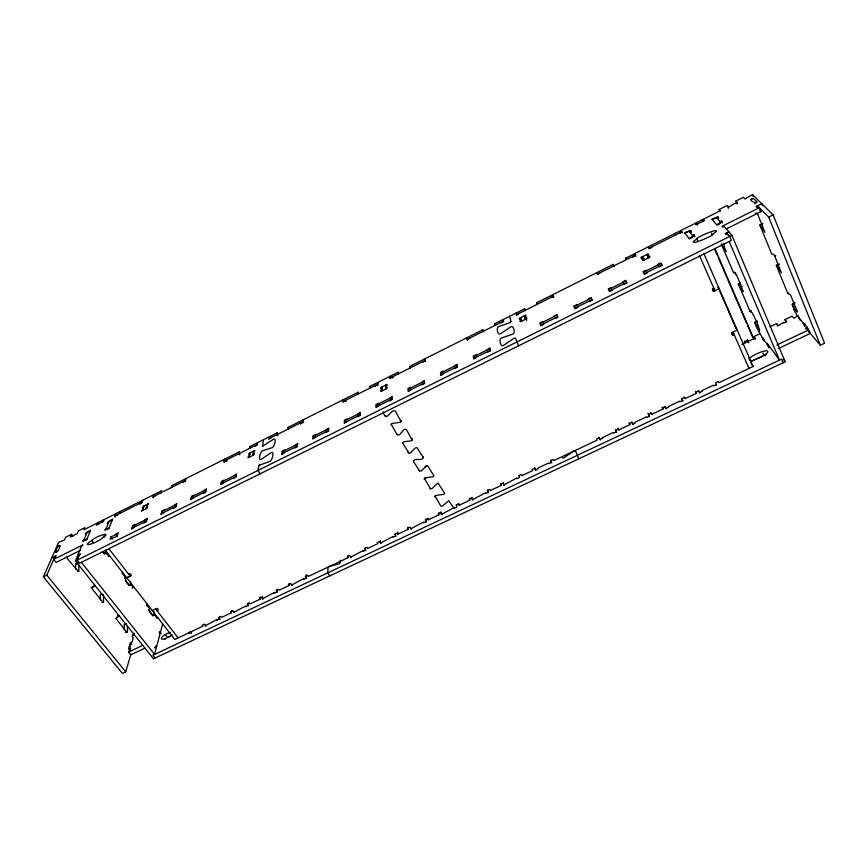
<?xml version="1.0" encoding="UTF-8"?>
<svg xmlns="http://www.w3.org/2000/svg" width="868" height="868" viewBox="0 0 868 868"><rect width="100%" height="100%" fill="white"/><g stroke="black" fill="none" stroke-linecap="round" stroke-linejoin="round"><path stroke-width="1.3" d="M369.518 388.3L369.529 386.553L398.065 372.253A1.411 1.291 -1.9 0 1 398.206 372.6M369.757 388.593L369.768 387.28M263.46 439.718L262.603 446.174L273.648 439.132C276.794 437.505 274.657 446.673 272.259 447.638L262.548 450.752C260.085 451.751 257.937 461.168 260.986 459.498L271.445 452.521C274.483 450.731 272.443 460.485 269.991 461.396L259.011 465.324L257.894 470.467L260.15 473.787M365.319 547.838L365.287 550.279L362.889 551.419L362.9 550.681L350.325 557.343M77.99 571.491L78.804 571.09L78.901 565.014M75.603 569.061L75.7 564.2A1.302 0.629 62.8 0 1 75.744 563.95L78.185 562.746M288.35 427.935L288.133 429.476A1.389 1.237 8.1 0 1 287.883 429.193L288.143 427.349L358.191 392.238L358.148 393.996A1.4 1.269 2.5 0 1 358.289 394.343M357.659 416.141L357.638 416.781L360.187 415.512L360.263 412.354L357.714 414.242M358.3 393.898L358.343 392.575A1.4 1.269 2.6 0 0 358.191 392.238M306.675 578.533L305.297 576.547L307.641 575.441L308.335 576.428L347.959 557.723L348.046 555.509M329.764 575.896L327.713 572.88L328.039 567.715A1.367 0.629 -34.5 0 1 329.265 566.424L339.258 563.82L340.234 562.768L340.375 560.24M346.885 421.501L344.325 423.389L344.488 420.199L347.005 418.951L346.972 419.58M345.714 401.526L345.399 400.376L345.92 401.211M343.066 399.822L342.936 402.199L345.366 400.973M326.097 431.83L326.042 432.481L328.56 431.222L328.809 428L326.249 429.888M306.263 574.529L305.916 578.294L303.572 579.401L303.637 578.641L291.268 585.206M453.628 507.791L448.734 500.76L442.311 506.142L440.781 506.12L435.128 496.04A1.4 1.215 -5.1 0 1 435.812 495.444L443.472 494.38A1.4 1.215 -5.7 0 0 444.611 493.132L438.199 483.302A1.411 1.226 -5.3 0 0 437.255 483.476L432.004 488.586L430.495 488.868L424.452 478.496A1.411 1.237 -4.4 0 1 425.146 477.899L432.861 476.814L433.978 475.848L427.501 465.552A1.421 1.248 -4.6 0 0 426.535 465.736L421.273 470.923L419.754 471.216L413.635 461.798C412.962 456.959 423.736 461.971 423.063 457.121L416.933 447.595L415.392 447.888L410.108 453.15A1.432 1.269 -3.1 0 1 409.143 453.335L402.481 442.832L403.598 441.834L411.128 440.825A1.432 1.28 -3.3 0 0 412.137 440.098L406.615 429.844C402.817 426.568 400.799 437.711 396.991 434.445L391.273 424.419L392.401 423.4L400.3 422.282A1.454 1.302 -2.3 0 0 401.005 421.642L395.385 411.215C390.698 407.862 386.238 424.506 383.146 411.682M315.442 437.114L312.881 439.013L313.207 435.758L315.702 434.521L315.637 435.161M277.5 592.291L276.111 590.327L278.433 589.231L279.127 590.207L289.022 585.542L289.283 583.274M303.03 422.9L302.975 419.917M300.632 424.105L300.361 422.944M294.892 447.335L294.805 447.996L297.29 446.76L297.702 443.472L295.153 445.349M277.033 589.535L276.708 592.074L274.386 593.17L274.483 592.399L262.223 598.909L262.592 596.349M284.368 452.564L281.796 454.463L282.284 451.132L284.747 449.917L284.65 450.568M248.649 605.897L247.228 603.965L249.528 602.88L250.244 603.846L260.031 599.224L260.367 596.924M249.463 448.441L249.843 446.543L277.142 432.861L276.849 434.727A1.389 1.226 9 0 1 277 435.052M277.055 434.749L277.293 433.197A1.389 1.226 9 0 0 277.142 432.861M248.237 603.141L247.814 605.701L245.514 606.786L245.644 606.016L233.481 612.472M271.391 437.45L268.917 439.262L269.351 436.767M220.103 619.361L218.66 617.452L220.939 616.378L221.655 617.332L231.344 612.765L231.767 610.443M257.579 442.669L257.102 445.175L254.747 446.358L254.867 445.729M252.816 455.429L253.651 451.121M219.734 616.595L219.224 619.199L216.957 620.262L217.108 619.481L205.054 625.882M249.235 457.219L250.093 452.901M249.778 448.398L250.038 447.139M233.546 477.812L233.405 478.496L235.836 477.291L236.563 473.885L233.991 475.762M238.808 453.899L239.156 452.315A1.378 1.204 11.1 0 0 238.993 451.989L171.94 485.592L171.332 487.577M238.993 451.989L238.581 453.888A1.378 1.204 11 0 1 238.743 454.214M188.877 632.805L188.692 633.597L190.949 632.533M223.26 482.933L220.678 484.821L221.492 481.382L223.89 480.178L223.738 480.861M226.602 461.168L226.385 459.997L226.939 460.789M224.28 462.329L224.519 459.237M203.394 492.796L203.221 493.501L205.618 492.308L206.497 488.836L203.937 490.713M154.395 647.799L156.609 646.747L159.983 634.02L159.267 633.097L159.679 631.557L161.123 633.401M160.189 633.249L162.609 624.125M193.217 497.852L190.645 499.74L191.6 496.246L193.976 495.064L193.792 495.758M157.781 608.522L157.13 610.855L158.258 610.312L156.761 608.37L152.247 610.54M186.132 478.485L185.372 481.1L183.083 482.25L183.278 481.588M173.578 507.617L173.372 508.322L175.748 507.151L176.779 503.614L174.208 505.491M73.02 536.283L71.469 534.319L65.642 537.238L64.438 540.026L58.557 542.424L43.4 576.873L122.421 673.394L125.73 671.832L130.981 653.973M144.913 648.136L130.721 654.852L128.518 652.107L130.612 648.179L128.453 649.21M134.139 633.217L133.433 635.571L132.717 634.66L132.262 636.19M163.52 512.619L160.938 514.507L162.034 510.948L164.388 509.776L164.171 510.482M171.745 487.349L172.048 486.362M55.53 552.243C61.899 550.757 59.675 537.683 55.53 552.243L57.19 551.419M71.469 534.319L70.286 537.097L77.219 533.625L78.37 530.858L84.76 527.657L83.914 529.719L161.405 490.876L160.764 492.872A1.378 1.161 14.1 0 1 160.938 493.187M161.09 492.688L161.567 491.19A1.367 1.161 14.1 0 0 161.405 490.876M258.74 465.801L259.858 464.64M128.594 574.117L129.733 573.564L131.296 575.56L126.728 577.795L130.146 576.124L130.808 574.106M153.441 497.798L153.061 497.288L155.546 495.487M144.099 522.265L143.86 522.992L146.204 521.82L147.376 518.239L144.804 520.116M153.061 497.288L153.94 494.619M145.911 508.811L147.43 504.232M142.46 510.525L144.012 505.946M142.667 500.272L141.744 502.952L139.488 504.08L139.726 503.407M134.149 527.212L131.556 529.1L132.804 525.487L135.137 524.326L134.887 525.042M115.737 534.569L118.308 532.692L116.996 536.337L110.008 539.202L110.822 537.01L115.737 534.569L117.321 536.641M119.513 513.53L120.272 511.491M114.988 517.046L114.609 516.547L117.093 514.746L117.668 515.505M114.609 516.547L115.628 513.823L116.203 514.572M107.014 528.992L106.742 529.697L109.01 528.569L112.612 519.031L110.106 520.843M105.885 529.556L108.988 521.397M102.24 522.189L103.042 520.127M97.617 524.5L98.431 522.438M84.847 540.059L84.554 540.775L86.8 539.646L90.684 530.001L88.178 531.813M79.465 554.489L77.187 560.11L79.639 563.191L731.42 240.414L729.728 236.422L726.679 232.874L727.525 234.859M726.104 229.011L760.9 211.694L759.294 207.723L722.046 226.288L722.827 227.199L724.259 226.494L731.919 235.337L785.204 361.761L153.462 658.801L75.462 560.967L81.18 546.873L82.905 544.854L53.697 559.415L56.116 562.41L80.659 550.193M83.719 540.612L87.071 532.366M43.4 576.873L46.818 575.18L55.085 556.236M425.027 467.168L426.535 465.736M800.133 318.968L803.746 323.916L805.113 323.829M115.715 618.634L119.524 615.672M164.822 639.26L165.473 638.729M510.286 322.451L510.97 321.551L509.559 316.375M95.415 585.423L92.192 587.831A1.302 0.629 63.6 0 0 92.681 589.524L102.511 601.795A1.291 0.618 64.1 0 0 103.52 601.991L103.498 594.645M91.107 587.81L93.267 586.193M578.793 458.814L575.56 450.926A1.432 0.684 -27.5 0 0 574.063 450.883L563.896 457.892L562.41 457.837M91.715 540.493C79.01 548.945 97.845 542.522 101.697 538.431C114.413 529.968 95.469 536.446 91.715 540.493L93.31 542.522M696.82 238.895C682.888 248.856 714.874 235.217 712.878 234.154C726.798 224.183 694.725 237.865 696.82 238.895L697.948 241.478M170.269 632.36C159.224 635.81 157.151 644.295 172.114 634.942M750.928 361.131C777.63 351.714 769.363 345.063 748.921 358.267L749.941 360.6M719.897 211.412L719.095 209.503L727.156 205.466L728.697 207.148L734.317 203.709L737.496 202.732L735.912 201.072L743.344 197.34L744.961 198.989L752.48 194.606L773.117 214.895L824.6 343.24L820.358 345.236L808.26 331.066M409.837 367.207L409.913 368.488A1.411 1.302 -3.8 0 1 409.674 368.184L409.566 366.491L482.814 329.775A1.432 1.324 -14.3 0 1 482.944 330.133M495.053 325.424L494.673 323.829L524.522 308.867A1.454 1.345 -20.8 0 1 524.641 309.236M536.869 303.409L537.303 304.69A1.465 1.345 -22.9 0 1 537.075 304.364L536.554 302.834L613.22 264.404L614.001 265.836A1.497 1.367 -32 0 1 614.11 266.216M626.457 259.597L625.644 258.187L720.223 210.772L719.095 209.503M98.16 523.122L96.511 525.053L103.357 521.625L103.889 520.257L102.771 520.811M702.407 220.32L703.785 219.626L704.512 220.494L696.006 224.758L695.301 223.879L696.678 223.195L697.492 225.094M114.858 515.863L141.972 502.279M153.278 496.615L185.568 480.449M224.063 461.158L257.221 444.546M269.026 438.633L302.748 421.75M342.969 401.602L377.623 384.242M389.96 378.057L425.222 360.394M467.277 339.334L503.538 321.171M516.449 314.704L553.339 296.216M597.379 274.158L635.343 255.149M648.863 248.367L681.803 231.875M223.911 461.809L226.244 460.637M300.285 423.562L302.682 422.358M375.508 386.618L375.171 386.054L377.634 384.817L377.623 382.506L378.123 383.341M392.944 377.667L392.434 376.82L389.982 378.632L389.916 376.332M425.06 358.723L425.277 360.958L422.77 362.216L422.716 361.652M467.7 340.451L467.375 339.876L469.827 338.053M552.775 294.708L553.534 296.726L550.724 297.529M632.642 256.494L635.626 255.615L635.918 256.234M682.422 232.949L682.139 232.32L679.058 233.242M58.134 546.298L59.783 545.473L60.38 546.211M751.048 199.477L753.164 198.414C765.109 207.029 744.343 200.334 753.164 198.414M90.402 530.706L85.965 532.919L85.389 534.33L86.507 533.766M112.352 519.715L107.871 521.961L107.339 523.35L108.467 522.786M684.982 233.156L690.505 230.4L691.199 231.3L689.81 231.984M712.227 219.528L717.803 216.74L718.563 217.608L717.163 218.313M641.995 259.25L641.126 257.373L647.951 253.966L648.548 254.91L647.181 255.593M143.556 507.313L142.417 507.878L142.884 506.511L148.58 503.668L146.974 505.599M249.843 454.192L248.649 454.789L248.91 453.497L254.834 450.535L254.595 451.816L253.402 452.412M382.018 388.126L380.77 388.745L380.759 387.573L386.976 384.459L387.009 385.631L385.761 386.26M520.854 318.73L519.541 319.391L519.238 318.328L525.769 315.051L526.095 316.115L524.782 316.766M643.069 257.644L641.712 258.328L641.126 257.373M756.69 201.918L754.552 202.982L754.954 203.969M142.938 509.147L141.321 511.1L147.05 508.236L147.517 506.858L146.367 507.433M249.496 455.917L248.302 456.514L248.042 457.816L254.009 454.832L254.259 453.53L253.065 454.127M382.029 389.71L380.781 390.329L380.792 391.522L387.063 388.397L387.041 387.215L385.783 387.833M521.267 320.162L519.954 320.813L520.268 321.887L526.854 318.599L526.529 317.525L525.216 318.187M643.861 258.924L642.494 259.608L643.08 260.563L649.958 257.134L649.351 256.179L647.973 256.863M84.305 539.191L82.601 541.176L87.093 538.941M106.417 528.145L104.746 530.12L109.281 527.863M692.501 235.467L693.89 234.772L694.606 235.684L689.008 238.483M720.093 221.687L721.503 220.982L722.284 221.872L716.632 224.693M51.744 557.907L56.192 555.683L54.445 557.701M758.285 206.703L756.842 207.43L755.985 206.562L761.724 203.698L762.571 205.803M67.216 558.406L77.751 570.851A1.313 0.64 63 0 0 78.804 571.09M132.554 526.203L147.148 518.956M161.817 511.653L176.573 504.319M191.405 496.941L206.324 489.519M221.329 482.065L236.411 474.557M282.187 451.794L297.626 444.123M313.142 436.409L328.755 428.64M344.455 420.839L360.242 412.984M376.126 405.085L392.097 397.143M408.166 389.157L424.333 381.117M440.586 373.034L456.937 364.896M473.385 356.726L489.932 348.491M540.156 323.514L557.104 315.095M574.139 306.621L591.292 298.093M608.544 289.511L625.893 280.885M643.351 272.205L660.917 263.471M77.74 555.336L80.605 553.914L78.858 555.976M131.806 528.373L146.442 521.104M161.155 513.791L175.954 506.435M190.83 499.046L205.792 491.603M220.841 484.127L235.977 476.608M281.894 453.79L297.377 446.098M312.947 438.362L328.603 430.582M344.357 422.749L360.198 414.882M376.137 406.962L392.162 398.998M408.275 390.991L424.495 382.929M440.803 374.824L457.208 366.676M473.711 358.473L490.311 350.227M540.71 325.185L557.712 316.733M574.811 308.238L592.019 299.688M609.325 291.084L626.739 282.425M644.262 273.724L661.893 264.957M728.849 231.799L725.236 233.59L726.039 234.534L727.492 233.817M75.462 560.967L731.919 235.337M758.274 207.951L757.417 205.846L768.679 217.098L773.117 214.895M795.175 303.019C787.146 302.075 799.287 315.106 797.301 311.406L790.477 294.849L787.753 293.395L776.317 265.38L781.482 272.964L774.744 256.038L773.8 254.324L771.663 253.977L759.836 225.018L762.961 223.477M75.7 564.2L78.131 562.985M761.019 224.682L762.061 224.172M104.095 554.164A4.655 2.137 62.8 0 0 104.54 553.534L106.2 552.721L108.489 555.661A1.324 0.608 63 0 0 109.509 555.921M108.272 556.54L109.097 556.128M721.319 244.103L733.525 272.65L734.534 272.151M94.07 585.802L94.872 585.412M121.911 573.292L122.735 572.891A1.313 0.597 63.7 0 0 123.245 574.583L125.491 577.459A4.579 2.072 63.9 0 0 127.26 583.383A4.579 2.072 63.9 0 0 130.71 584.164L132.934 587.018A1.302 0.586 64.1 0 0 133.911 587.235L132.001 588.157M733.525 272.65L735.76 272.932M742.4 286.624C741.001 288.002 738.332 277.293 736.162 274.896L736.672 274.646M774.744 256.038L775.786 255.528M713.821 288.219L712.411 288.914L713.518 291.442L719.16 288.686L718.01 287.124L736.031 328.408M714.635 288.773L712.389 289.869L713.518 291.442M124.666 577.86L125.491 577.459M101.925 593.951L100.319 594.732A1.291 0.608 63.9 0 0 100.276 594.981L100.276 599.886M763.753 340.278L756.755 327.811L754.769 322.386L759.663 330.241L757.232 322.853L752.176 312.708L750.126 311.514L738.321 283.89L740.339 282.903M776.317 265.38L778.357 264.382M101.079 594.591L101.882 594.2M739.46 283.586L740.48 283.087M776.459 265.565L779.529 264.067M128.855 585.39A4.579 2.072 63.9 0 0 129.072 584.956L130.71 584.164M101.903 602.772L103.108 602.186M117.44 616.171L118.232 615.792M750.126 311.514L751.124 311.026M787.753 293.395L788.762 292.907M117.343 616.345L118.135 615.965M750.212 311.612L751.221 311.124M146.855 605.571L149.437 608.175A4.514 2.007 64.9 0 0 151.227 614.067A4.514 2.007 64.9 0 0 154.515 614.685L156.674 617.452A1.291 0.564 65.1 0 0 157.596 617.625L156.793 618.016M126.316 623.615L124.189 624.635A1.269 0.597 65 0 0 124.157 624.884L124.243 629.821M754.769 322.386L757.428 321.106M124.949 624.504L126.544 623.745M755.909 322.104L756.907 321.627M792.397 304.614L794.415 303.648M732.722 335.178L734.111 334.516L732.939 332.835L731.55 333.496L732.722 335.178L731.659 332.748L737.225 330.079L735.63 327.854M800.448 320.683L798.593 317.287L799.07 318.458C797.746 315.377 792.083 309.789 793.938 306.588M152.735 615.846A4.514 2.018 64.9 0 0 152.887 615.455L154.515 614.685M125.339 632.425L126.544 631.85A1.28 0.597 65.1 0 0 127.509 631.991L127.39 625.828M758.621 331.402L759.294 331.088M769.938 326.78L776.567 323.612L778.249 325.706L783.587 322.429L784.021 322.95L786.69 321.681L784.976 319.598L792.104 316.191L793.862 318.263L798.072 315.529M752.61 337.207L759.587 333.876M753.001 337.739L754.325 337.109L755.117 338.184L746.947 342.079L746.176 341.005M741.999 344.444L745.634 342.708L745.124 341.558L747.771 340.299L748.769 342.6M807.641 327.106L805.439 328.147L806.361 329.232L807.739 328.581L810.278 333.431L778.422 348.502M128.518 652.107L142.721 645.38M776.849 344.997L808.824 329.851M167.557 637.459L169.998 636.309M750.451 361.772L762.885 355.891M426.557 521.983L425.266 519.899L427.696 518.38M427.718 518.739L428.369 519.78L438.817 514.854L438.177 513.802L440.608 512.283M458.532 503.82L456.047 504.992M458.575 504.167L459.205 505.23L469.772 500.239L469.143 499.176L471.584 497.657M518.782 475.74L521.321 474.546L521.928 475.621L532.735 470.521L532.127 469.436L534.677 468.232L535.881 470.413M396.09 536.348L394.777 534.287L397.208 533.147L397.859 534.178L408.199 529.296L408.101 527.147M500.684 483.411L501.075 485.462L490.398 490.507L489.769 489.433L487.263 490.626L488.51 492.753M616.649 432.307L615.499 430.072L618.125 428.825L618.7 429.953L629.875 424.68L629.072 422.77M649.6 416.77L648.483 414.492L651.141 413.244L651.694 414.383L663 409.045L662.447 407.906L665.116 406.647L666.223 408.926M684.082 396.784L685.08 398.629L696.516 393.226L695.973 392.076L698.675 390.795L699.749 393.117M703.764 253.369L753.12 366.513L718.845 382.69L718.313 381.529L715.59 382.81L716.653 385.142M410.673 528.872L423.465 522.091L423.508 522.807L425.971 521.657L425.797 519.281M716.491 384.578L713.778 385.859L713.409 385.251L701.908 390.687L702.255 391.294L699.554 392.564L698.404 390.546M132.348 636.895C134.442 635.929 132.066 643.926 129.799 644.566M765.75 354.665L766.661 354.415M262.982 446.119L262.342 445.913M425.146 477.899L427.306 477.552M755.127 213.311L757.026 213.148L757.623 214.092L764.968 232.407L759.869 225.062M759.891 210.664L760.9 211.694M716.404 217.434L720.863 222.577M715.015 218.128L711.858 219.094L717.011 225.148L719.843 223.738L719.453 223.282M702.049 219.886L703.123 221.188M46.818 575.18L125.73 671.832M696.32 222.761L697.384 224.074M130.992 650.512L128.79 647.788L129.267 646.215L129.994 647.127L130.341 642.591L131.806 644.403M126.544 631.85L117.006 619.926A1.28 0.608 64.7 0 1 116.518 618.244M155.133 658.009L152.898 655.21L781.58 359.146L783.099 362.748M81.364 562.334L154.58 654.418L156.186 648.353L155.448 647.42L155.871 645.814L156.609 646.747M165.387 634.682L166.83 636.537M105.267 550.258L174.783 639.456L202.96 626.164L202.233 625.21L204.49 624.146L205.933 626.045M102.999 551.571L104.54 553.534M125.339 580.182L129.072 584.956M148.536 609.889L152.887 615.455M108.717 548.543L130.146 576.124M155.632 608.913L178.135 637.882M103.867 535.849L104.659 536.869M110.822 537.01L112.417 539.071M689.127 231.094L693.207 236.389M190.146 631.383L191.6 633.26M687.738 231.778L684.646 232.711L689.355 238.95L692.165 237.55L691.807 237.083M115.997 533.842L117.581 535.914M783.196 359.124L785.204 361.761M738.321 283.89L743.16 291.572L741.38 287.124M682.139 232.32L680.794 230.541L681.217 231.485M234.338 612.645L232.906 610.725L230.628 611.799L231.344 612.765M675.109 233.383L676.096 234.729M735.25 273.181L736.162 274.896M713.42 288.664L714.928 290.747L699.467 255.485M260.031 599.224L259.326 598.258L261.637 597.162L263.037 599.115M747.5 340.364L747.109 339.833L748.498 342.665M734.578 325.424L734.968 325.977M744.473 341.091L745.634 342.708M289.022 585.542L288.328 584.555L290.661 583.459L292.049 585.423M750.95 363.399L753.12 366.513M351.019 557.614L349.674 555.596L347.287 556.713L347.959 557.723M365.96 550.562L364.625 548.533L367.023 547.393L367.696 548.413L377.916 543.596L377.254 542.565L379.663 541.426L380.987 543.476M651.575 247.011L651.879 247.478L649.166 248.834L647.973 246.989M658.107 264.87L657.781 264.371L660.602 262.971L662.219 265.467L659.387 266.867L659.062 266.368M721.449 244.288L726.104 251.601L724.248 246.968A5.208 0.553 64.3 0 0 723.304 243.279M646.584 254.649L648.58 257.818M408.199 529.296L407.548 528.265L409.978 527.115L411.28 529.187M644.457 259.879L642.483 256.7L643.416 258.697M440.64 512.641L441.921 514.735M646.161 270.805L645.857 270.306L643.058 271.695L644.566 274.234L647.387 272.834L647.072 272.324M635.626 255.615L634.497 253.749L634.931 254.671M377.634 384.817L377.971 385.381M392.455 377.396L392.792 377.96M471.639 498.004L472.886 500.12M501.075 485.462L500.456 484.387L502.984 483.205L504.21 485.353M425.277 360.958L425.602 361.533M695.485 391.403L696.516 393.226M551.853 462.872L550.659 460.691L553.22 459.476L553.827 460.572L597.13 440.13L596.544 439.024L599.159 437.787L600.309 440.022M623.115 282.274L622.833 281.753L625.611 280.375L627.021 282.946L624.233 284.335L623.951 283.814M613.915 265.858L613.34 264.783A1.497 1.356 -32.1 0 0 613.22 264.404M681.63 398.466L682.725 400.517L680.035 401.776L679.709 401.157L668.338 406.528L668.653 407.146L665.984 408.416L664.953 406.343M518.554 345.822L515.516 338.216A1.508 0.575 -28.4 0 0 514.03 338.325L503.266 345.551C500.641 347.569 498.547 338.77 501.411 337.977L512.88 334.104C515.701 333.431 513.487 324.73 510.905 326.759L500.38 333.811C497.679 335.753 495.856 327.334 498.601 326.574L509.809 322.722L510.97 321.54M526.019 318.241L526.637 319.424M526.344 319.294L524.467 315.713L525.541 319.25M525.411 317.97L526.67 320.357M611.311 288.133L611.05 287.623L608.284 288.99L609.586 291.605L612.374 290.227L612.103 289.706M553.534 296.726L553.838 297.323M629.875 424.68L629.311 423.551L631.947 422.304L633.076 424.56M600.038 272.823L597.618 274.646L596.663 272.715M662.089 407.179L663 409.045M682.932 401.049L681.847 398.748L684.526 397.479L685.08 398.629M650.816 412.506L651.694 414.383M632.924 256.961L633.217 257.59M647.886 413.125L649.34 416.26L646.682 417.519L646.389 416.89L635.148 422.195L635.43 422.825L632.783 424.072L631.882 421.956M647.951 253.966L648.808 255.843M588.537 299.46L588.298 298.928L591.054 297.561L592.258 300.219L589.491 301.587L589.253 301.055M693.89 234.772L694.736 236.693M690.505 230.4L691.34 232.298M733.048 332.075L748.997 368.466M714.928 249.767L717.098 254.801M718.151 257.243L746.588 323.232M747.663 325.717L752.491 336.925M764.578 354.676L765.088 355.858M711.532 233.145L712.27 234.87M763.005 353.005L764.014 355.359M754.325 337.109L755.323 339.421M714.831 248.367L753.793 338.813M768.994 347.243L762.364 337.413L763.84 340.896M769.081 347.851L767.084 343.164L779.486 360.133L729.229 241.499M721.503 220.982L722.328 222.924M717.803 216.74L718.617 218.66M727.156 205.466L728.35 208.342M776.567 323.612L777.533 325.923M576.884 305.254L576.656 304.722L573.922 306.079L575.028 308.78L577.784 307.413L577.556 306.871M735.912 201.072L737.106 203.958M784.976 319.598L785.941 321.919M792.256 304.418L793.265 306.914M807.739 328.581L809.193 332.151M807.783 329.873L806.329 326.303L803.258 322.722L804.701 326.281M752.48 194.606L753.261 196.548M768.679 217.098L820.358 345.236M617.929 428.032L618.7 429.953M615.488 429.703L616.334 431.841L613.709 433.078L613.459 432.427L602.338 437.678L602.576 438.318L599.972 439.555L599.18 437.396M554.381 316.44L554.185 315.898L556.898 314.552L557.907 317.287L555.184 318.643L554.977 318.089M542.858 322.169L542.674 321.627L539.972 322.972L540.894 325.739L543.607 324.393L543.422 323.829M524.522 308.867L525.042 310.527M520.54 317.677L521.592 321.225M519.031 313.402L516.601 315.225L515.993 313.142M550.833 460.235L551.44 462.449L548.88 463.664L548.695 462.991L537.834 468.123L537.997 468.796L535.447 470L534.894 467.754M413.504 461.277L413.461 460.995M503.125 319.587L503.679 321.692L501.096 322.983L500.966 322.462M239.156 452.315L239.785 454.843M494.966 324.404L495.216 325.467M277.293 433.197L277.89 435.769M519.042 475.241L519.541 477.498L517.013 478.702L516.861 478.018L503.733 484.962L503.288 482.684M487.274 349.815L489.802 347.916L490.442 350.802L487.773 352.126L487.642 351.551M482.814 329.775L483.226 331.467M476.022 355.413L475.914 354.828L473.277 356.14L473.819 359.059L476.358 357.16M466.995 337.706L467.375 339.876M487.621 490.084L488 492.384L485.494 493.566L485.386 492.872L472.366 499.762L472.029 497.451M454.311 366.209L456.85 364.31L457.295 367.272L454.658 368.575L454.572 367.978M469.534 498.503L469.772 500.239M443.201 371.732L443.125 371.135L440.521 372.437L440.868 375.432L443.418 373.522M459.031 503.831L459.205 505.23M456.535 504.764L456.818 507.096L454.333 508.268L454.246 507.563L441.345 514.399L441.118 512.044M438.655 513.086L438.817 514.854M434.998 496.051L435.139 497.136M421.739 382.408L424.278 380.51L424.55 383.537L421.946 384.828L421.891 384.22M429.964 488.543L429.747 487.979M428.282 518.717L428.369 519.78M423.041 456.785L423.183 457.393M424.333 478.518L424.365 479.353M419.211 470.879L419.005 470.315M410.748 387.866L410.716 387.258L408.134 388.538L408.318 391.598L410.868 389.699M412.246 439.816L412.083 438.622M408.286 452.933L408.079 452.358M400.951 420.155L401.005 421.642M398.065 372.253L398.26 373.88A1.411 1.291 -2 0 1 398.282 374.314M154.07 611.799L154.211 615.488M397.175 434.684L396.98 434.119M397.794 532.019L397.859 534.178M395.385 533.636L395.461 536.044L393.03 537.194L393.02 536.467L380.336 543.184L380.314 540.764M391.273 424.17L391.294 425.016M389.537 398.412L392.086 396.524L392.173 399.616L389.602 400.897L389.591 400.278M130.471 581.506L130.558 585.162M385.728 385.077L385.804 389.027M385.891 416.13L385.696 415.566M381.996 386.944L382.05 390.904M379.294 403.511L379.305 405.389M378.676 403.815L378.676 403.197L376.126 404.466L376.137 407.591L378.687 405.692M106.167 550.312L106.189 553.936M375.171 385.468L375.171 386.054M409.804 366.784A1.411 1.291 -3.8 0 1 409.566 366.491M625.861 258.512A1.497 1.356 -33.6 0 1 625.644 258.187M483.151 331.381A1.432 1.324 -14.2 0 1 483.281 331.739M536.782 303.149A1.454 1.345 -23 0 1 536.554 302.834M524.999 310.418A1.454 1.345 -20.7 0 1 525.118 310.787M494.901 324.144A1.432 1.335 -16.6 0 1 494.673 323.829M369.779 386.846A1.4 1.28 1.1 0 1 369.529 386.553M172.2 485.863A1.378 1.161 13.7 0 1 171.94 485.592M288.404 427.631A1.389 1.237 8.2 0 1 288.143 427.349M250.093 446.825A1.378 1.215 10.4 0 1 249.843 446.543M147.256 605.376A1.291 0.575 64.7 0 1 146.746 603.705M106.2 552.721A4.655 2.127 62.8 0 1 102.576 551.777M67.628 558.2A1.324 0.64 62.5 0 1 67.086 556.833"/></g></svg>
